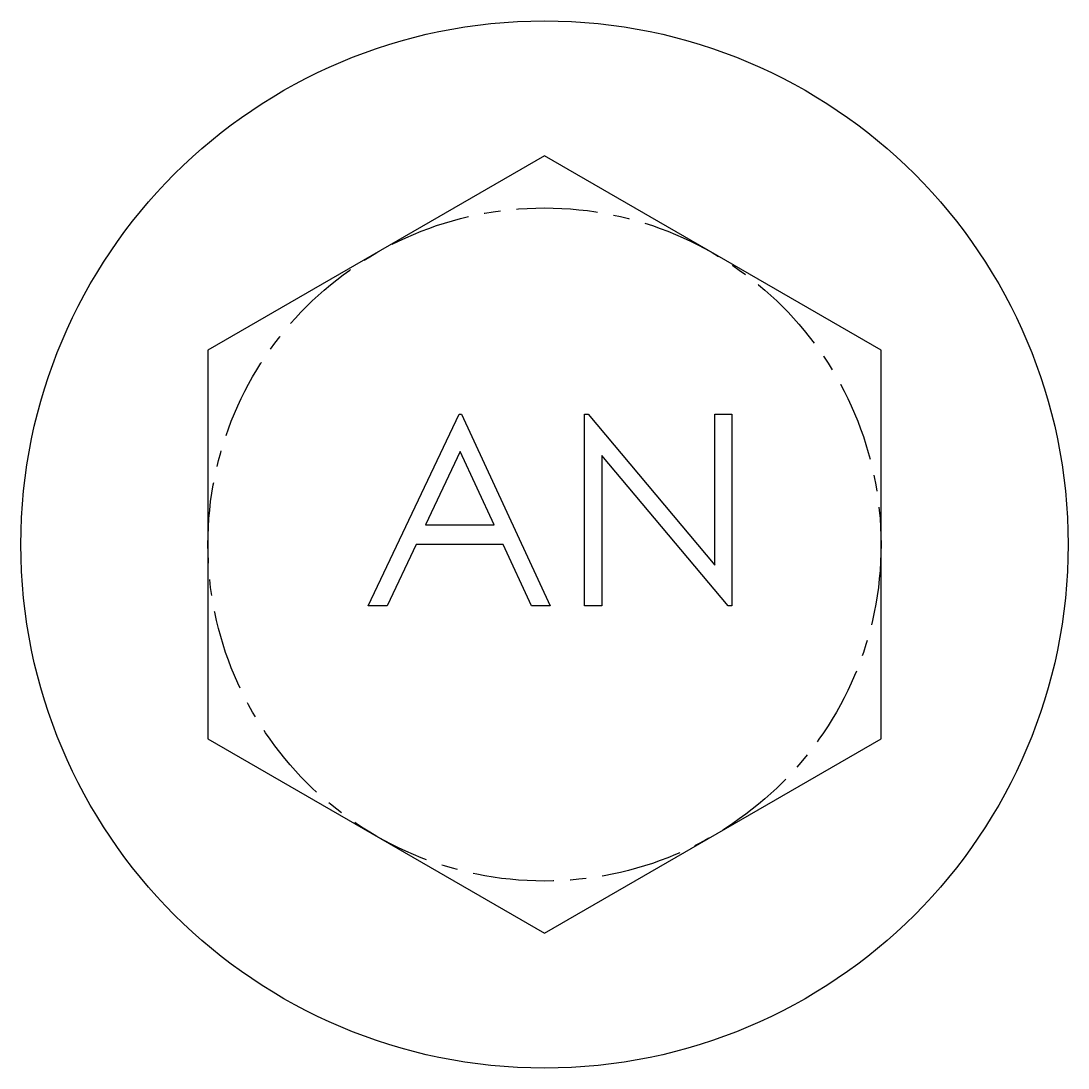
# Model space of a CAD drawing. Header units: millimetres. Extents: x 67 to 230, y 23 to 187.
import ezdxf

# ---------------------------------------------------------------- set-up
doc = ezdxf.new("R2010")
doc.units = ezdxf.units.MM
doc.linetypes.add('CENTERX2', pattern=[20.32, 12.7, -2.54, 2.54, -2.54])

msp = doc.modelspace()

# ---------------------------------------------------------------- linework, layer by layer
at = {"color": 7, "linetype": 'Continuous'}
for p, q in [((148.5, 165.81), (95.83, 135.41)), ((201.17, 135.41), (148.5, 165.81)), ((95.83, 135.41), (95.83, 74.59)), ((201.17, 74.59), (201.17, 135.41)), ((95.83, 74.59), (148.5, 44.19)), ((148.5, 44.19), (201.17, 74.59))]:
    msp.add_line(p, q, dxfattribs=at)
at = {"color": 7, "linetype": 'Continuous', "flags": 128}
for points in [[(135.53, 125.4), (149.38, 95.4), (149.38, 95.4), (146.45, 95.4), (146.45, 95.4), (142.01, 105.01), (142.01, 105.01), (128.41, 105.01), (128.41, 105.01), (123.86, 95.4), (123.86, 95.4), (120.91, 95.4), (120.91, 95.4), (135.15, 125.4), (135.15, 125.4), (135.53, 125.4)], [(154.76, 95.4), (154.76, 125.4), (154.76, 125.4), (155.33, 125.4), (155.33, 125.4), (175.15, 101.78), (175.15, 101.78), (175.15, 125.4), (175.15, 125.4), (177.84, 125.4), (177.84, 125.4), (177.84, 95.4), (177.84, 95.4), (177.22, 95.4), (177.22, 95.4), (157.45, 118.95), (157.45, 118.95), (157.45, 95.4), (157.45, 95.4), (154.76, 95.4)], [(135.31, 119.54), (129.88, 108.09), (129.88, 108.09), (140.6, 108.09), (140.6, 108.09), (135.31, 119.54)]]:
    msp.add_lwpolyline(points, dxfattribs=at)
at = {"color": 7, "linetype": 'Continuous'}
msp.add_circle((148.5, 105), 81.94, dxfattribs=at)
at = {"color": 7, "linetype": 'CENTERX2'}
msp.add_circle((148.5, 105), 52.67, dxfattribs=at)

doc.saveas('drawing.dxf')
